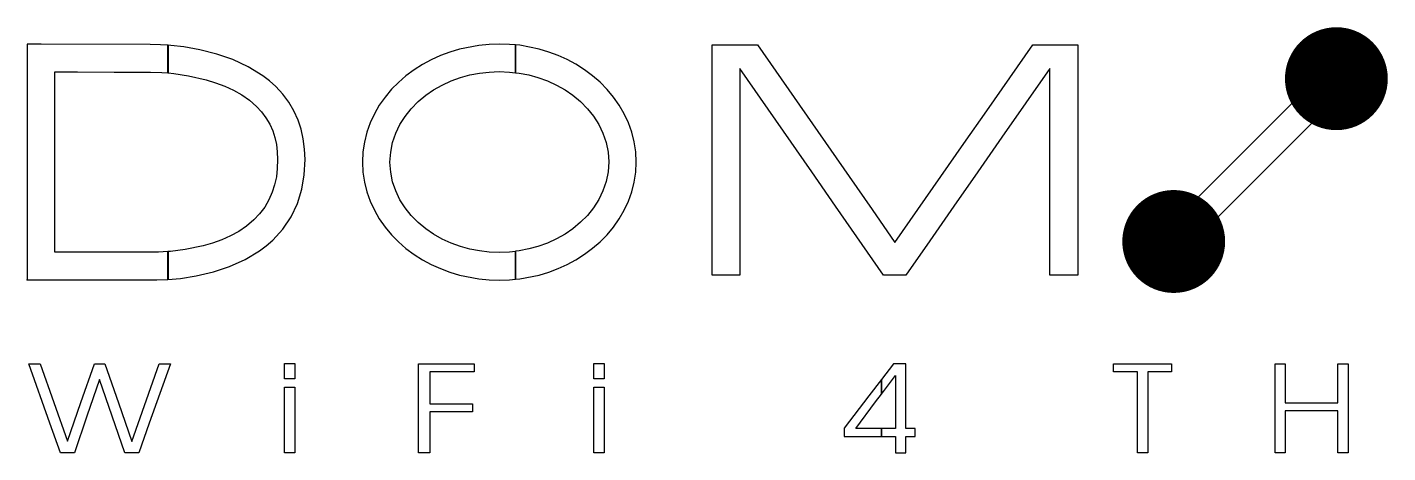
# Model space of a CAD drawing. Extents: x 0 to 129, y -3 to 21.
# Drawn here: x 113.03 to 121.12, y 0.24 to 2.77 of the extents above; entities that cross this region are included whole.
import ezdxf

# ---------------------------------------------------------------- set-up
doc = ezdxf.new("R2010")
doc.units = 0
doc.layers.add('21', color=253, linetype='CONTINUOUS')
doc.layers.add('23', color=7, linetype='CONTINUOUS')

msp = doc.modelspace()

# ---------------------------------------------------------------- linework, layer by layer
at = {"layer": '21'}
for p, q in [((113.1128, 2.6719), (113.0302, 2.6719)), ((113.0302, 2.6719), (113.0302, 1.2701)), ((113.7605, 2.6697), (113.1128, 2.6719)), ((115.8382, 2.6724), (115.7777, 2.6702)), ((115.8994, 2.6702), (115.8382, 2.6724)), ((113.8224, 2.6681), (113.7605, 2.6697)), ((113.8669, 2.6651), (113.8224, 2.6681)), ((113.8669, 2.5007), (113.8669, 2.6651)), ((113.8852, 2.6643), (113.8677, 2.6651)), ((113.8677, 2.6651), (113.8677, 2.5007)), ((113.9621, 2.6557), (113.8852, 2.6643)), ((114.0566, 2.6389), (113.9621, 2.6557)), ((114.159, 2.6128), (114.0566, 2.6389)), ((114.2535, 2.5802), (114.159, 2.6128)), ((115.4879, 2.6041), (115.4341, 2.5795)), ((115.5443, 2.6247), (115.4879, 2.6041)), ((115.6022, 2.6422), (115.5443, 2.6247)), ((115.7173, 2.6646), (115.6022, 2.6422)), ((115.7777, 2.6702), (115.7173, 2.6646)), ((115.9345, 2.6671), (115.8994, 2.6702)), ((115.9599, 2.6651), (115.9345, 2.6674)), ((115.9345, 2.6674), (115.9345, 2.5023)), ((115.9345, 2.502), (115.9345, 2.6671)), ((116.0749, 2.6427), (115.9599, 2.6651)), ((116.1328, 2.6252), (116.0749, 2.6427)), ((116.1892, 2.6046), (116.1328, 2.6252)), ((116.2431, 2.58), (116.1892, 2.6046)), ((117.1044, 1.2986), (117.1044, 2.6671)), ((117.1044, 2.6671), (117.3751, 2.6671)), ((117.3751, 2.6671), (117.9197, 1.8848)), ((118.8765, 2.4715), (119.0134, 2.6671)), ((119.0134, 2.6671), (119.2801, 2.6671)), ((119.2801, 2.6671), (119.2801, 1.2986)), ((114.3454, 2.5373), (114.2535, 2.5802)), ((114.4313, 2.4842), (114.3454, 2.5373)), ((115.3317, 2.5193), (115.2832, 2.4835)), ((115.3825, 2.5518), (115.3317, 2.5193)), ((115.4341, 2.5795), (115.3825, 2.5518)), ((116.2946, 2.5523), (116.2431, 2.58)), ((116.3454, 2.5198), (116.2946, 2.5523)), ((116.3939, 2.484), (116.3454, 2.5198)), ((117.6972, 1.913), (117.2705, 2.5279)), ((117.2705, 2.5279), (117.2705, 1.2986)), ((119.1138, 2.5279), (118.8283, 2.118)), ((119.1138, 1.2986), (119.1138, 2.5279)), ((120.4371, 2.2028), (120.7597, 2.5254)), ((120.7597, 2.5254), (120.8773, 2.4078)), ((113.1948, 1.4345), (113.1948, 2.5076)), ((113.1948, 2.5076), (113.3297, 2.5068)), ((113.3297, 2.5068), (113.5471, 2.5061)), ((113.5471, 2.5061), (113.7638, 2.5053)), ((113.7638, 2.5053), (113.8303, 2.5038)), ((113.8303, 2.5038), (113.8669, 2.5007)), ((113.8677, 2.5007), (113.9017, 2.4977)), ((113.9017, 2.4977), (113.9891, 2.4842)), ((113.9891, 2.4842), (114.0955, 2.4604)), ((114.0955, 2.4604), (114.1504, 2.4428)), ((114.1504, 2.4428), (114.2052, 2.4223)), ((114.4709, 2.4533), (114.4313, 2.4842)), ((114.509, 2.4192), (114.4709, 2.4533)), ((115.2388, 2.4446), (115.1976, 2.4035)), ((115.2832, 2.4835), (115.2388, 2.4446)), ((115.4478, 2.4007), (115.4986, 2.4284)), ((115.4986, 2.4284), (115.5517, 2.453)), ((115.5517, 2.453), (115.6081, 2.4736)), ((115.6081, 2.4736), (115.6629, 2.4886)), ((115.6629, 2.4886), (115.7201, 2.499)), ((115.7201, 2.499), (115.7788, 2.5061)), ((115.7788, 2.5061), (115.8382, 2.5084)), ((115.8382, 2.5084), (115.8986, 2.5061)), ((115.8986, 2.5061), (115.9345, 2.502)), ((115.9345, 2.5023), (115.9576, 2.4992)), ((115.9576, 2.4992), (116.014, 2.4888)), ((116.014, 2.4888), (116.0688, 2.4738)), ((116.0688, 2.4738), (116.126, 2.4533)), ((116.126, 2.4533), (116.1791, 2.4286)), ((116.1791, 2.4286), (116.2299, 2.4009)), ((116.4384, 2.4451), (116.3939, 2.484)), ((116.4795, 2.403), (116.4384, 2.4451)), ((118.7396, 2.276), (118.8765, 2.4715)), ((114.2052, 2.4223), (114.2568, 2.3984)), ((114.2568, 2.3984), (114.3061, 2.3707)), ((114.3061, 2.3707), (114.352, 2.339)), ((114.5502, 2.3748), (114.509, 2.4192)), ((114.586, 2.3262), (114.5502, 2.3748)), ((115.1587, 2.3567), (115.1247, 2.3082)), ((115.1976, 2.4035), (115.1587, 2.3567)), ((115.3551, 2.3301), (115.4011, 2.3682)), ((115.4011, 2.3682), (115.4478, 2.4007)), ((116.2299, 2.4009), (116.2766, 2.3684)), ((116.2766, 2.3684), (116.3226, 2.3303)), ((116.5184, 2.357), (116.4795, 2.403)), ((116.5524, 2.3085), (116.5184, 2.357)), ((120.8773, 2.4078), (120.716, 2.2465)), ((114.352, 2.339), (114.3942, 2.3016)), ((114.3942, 2.3016), (114.4244, 2.2691)), ((114.4244, 2.2691), (114.4506, 2.234)), ((114.6162, 2.2755), (114.586, 2.3262)), ((114.6416, 2.2206), (114.6162, 2.2755)), ((115.1247, 2.3082), (115.0952, 2.2567)), ((115.2781, 2.2427), (115.3139, 2.2879)), ((115.3139, 2.2879), (115.3551, 2.3301)), ((116.3226, 2.3303), (116.3637, 2.2881)), ((116.3637, 2.2881), (116.3995, 2.2429)), ((116.5819, 2.2569), (116.5524, 2.3085)), ((118.6027, 2.0804), (118.7396, 2.276)), ((114.4506, 2.234), (114.4729, 2.1967)), ((114.4729, 2.1967), (114.4905, 2.1571)), ((114.6599, 2.1657), (114.6416, 2.2206)), ((115.0698, 2.2036), (115.05, 2.1479)), ((115.0952, 2.2567), (115.0698, 2.2036)), ((115.2225, 2.1418), (115.2471, 2.1942)), ((115.2471, 2.1942), (115.2781, 2.2427)), ((116.3995, 2.2429), (116.4298, 2.1944)), ((116.4298, 2.1944), (116.4552, 2.1421)), ((116.6073, 2.2038), (116.5819, 2.2569)), ((116.6271, 2.1482), (116.6073, 2.2038)), ((120.2758, 2.0415), (120.4371, 2.2028)), ((120.716, 2.2465), (120.5547, 2.0852)), ((114.4905, 2.1571), (114.5032, 2.1175)), ((114.5032, 2.1175), (114.5128, 2.0763)), ((114.6726, 2.1086), (114.6599, 2.1657)), ((114.6805, 2.0481), (114.6726, 2.1086)), ((115.05, 2.1479), (115.0358, 2.09)), ((115.2034, 2.087), (115.2225, 2.1418)), ((116.4552, 2.1421), (116.4734, 2.0872)), ((116.6413, 2.0903), (116.6271, 2.1482)), ((118.8283, 2.118), (118.6855, 1.913)), ((114.5128, 2.0763), (114.5176, 2.0319)), ((114.5176, 2.0319), (114.5199, 1.9859)), ((114.6835, 1.9854), (114.6805, 2.0481)), ((115.0272, 2.0314), (115.0241, 1.9709)), ((115.0358, 2.09), (115.0272, 2.0314)), ((115.1882, 1.9707), (115.1923, 2.0298)), ((115.1923, 2.0298), (115.2034, 2.087)), ((116.4734, 2.0872), (116.4854, 2.0301)), ((116.4854, 2.0301), (116.4894, 1.9714)), ((116.65, 2.0316), (116.6413, 2.0903)), ((116.653, 1.9712), (116.65, 2.0316)), ((118.3289, 1.6892), (118.6027, 2.0804)), ((120.5547, 2.0852), (120.0708, 1.6013)), ((120.1145, 1.8802), (120.2758, 2.0415)), ((114.5199, 1.9859), (114.5176, 1.9328)), ((114.6779, 1.895), (114.6835, 1.9854)), ((115.0241, 1.9709), (115.0272, 1.9104)), ((115.1923, 1.9112), (115.1882, 1.9707)), ((116.4894, 1.9714), (116.4854, 1.912)), ((116.65, 1.9107), (116.653, 1.9712)), ((114.5121, 1.8828), (114.5016, 1.836)), ((114.5176, 1.9328), (114.5121, 1.8828)), ((114.6637, 1.8101), (114.6779, 1.895)), ((115.0272, 1.9104), (115.0358, 1.851)), ((115.2034, 1.8541), (115.1923, 1.9112)), ((116.4854, 1.912), (116.4734, 1.8548)), ((116.6413, 1.8513), (116.65, 1.9107)), ((117.8395, 1.708), (117.6972, 1.913)), ((117.9197, 1.8848), (118.0559, 1.6892)), ((118.6855, 1.913), (118.5428, 1.708)), ((119.9532, 1.7189), (120.1145, 1.8802)), ((114.4874, 1.7916), (114.4676, 1.7456)), ((114.5016, 1.836), (114.4874, 1.7916)), ((114.6375, 1.7243), (114.6637, 1.8101)), ((115.0358, 1.851), (115.05, 1.7939)), ((115.05, 1.7939), (115.0698, 1.7382)), ((115.2225, 1.7992), (115.2034, 1.8541)), ((115.2471, 1.7469), (115.2225, 1.7992)), ((116.4552, 1.8), (116.4298, 1.7476)), ((116.4734, 1.8548), (116.4552, 1.8)), ((116.6073, 1.7385), (116.6271, 1.7941)), ((116.6271, 1.7941), (116.6413, 1.8513)), ((114.443, 1.7034), (114.4127, 1.6638)), ((114.4676, 1.7456), (114.443, 1.7034)), ((114.5994, 1.6458), (114.6375, 1.7243)), ((115.0698, 1.7382), (115.0952, 1.6844)), ((115.2781, 1.6984), (115.2471, 1.7469)), ((116.4298, 1.7476), (116.3995, 1.6991)), ((116.5819, 1.6846), (116.6073, 1.7385)), ((118.1239, 1.2981), (117.8395, 1.708)), ((118.5428, 1.708), (118.4, 1.503)), ((119.792, 1.5576), (119.9532, 1.7189)), ((114.3787, 1.6272), (114.335, 1.5907)), ((114.4127, 1.6638), (114.3787, 1.6272)), ((114.5509, 1.5726), (114.5994, 1.6458)), ((115.0952, 1.6844), (115.1247, 1.6336)), ((115.1247, 1.6336), (115.1587, 1.5843)), ((115.3139, 1.6532), (115.2781, 1.6984)), ((115.3551, 1.612), (115.3139, 1.6532)), ((116.3637, 1.6539), (116.3226, 1.6128)), ((116.3995, 1.6991), (116.3637, 1.6539)), ((116.5184, 1.5846), (116.5524, 1.6338)), ((116.5524, 1.6338), (116.5819, 1.6846)), ((118.0559, 1.6892), (118.192, 1.4936)), ((118.192, 1.4936), (118.3289, 1.6892)), ((114.2883, 1.5589), (114.239, 1.532)), ((114.335, 1.5907), (114.2883, 1.5589)), ((114.4905, 1.5068), (114.5509, 1.5726)), ((115.1587, 1.5843), (115.1976, 1.5383)), ((115.1976, 1.5383), (115.2388, 1.4962)), ((115.4011, 1.5731), (115.3551, 1.612)), ((115.4478, 1.5414), (115.4011, 1.5731)), ((115.4986, 1.5129), (115.4478, 1.5414)), ((116.2299, 1.5422), (116.1791, 1.5137)), ((116.2766, 1.5739), (116.2299, 1.5422)), ((116.3226, 1.6128), (116.2766, 1.5739)), ((116.4384, 1.4964), (116.4795, 1.5386)), ((116.4795, 1.5386), (116.5184, 1.5846)), ((119.9096, 1.44), (119.792, 1.5576)), ((120.0708, 1.6013), (119.9096, 1.44)), ((114.077, 1.4723), (113.9698, 1.451)), ((114.1326, 1.4891), (114.077, 1.4723)), ((114.1882, 1.5089), (114.1326, 1.4891)), ((114.239, 1.532), (114.1882, 1.5089)), ((114.4112, 1.4433), (114.4516, 1.4736)), ((114.4516, 1.4736), (114.4905, 1.5068)), ((115.2388, 1.4962), (115.2832, 1.4581)), ((115.2832, 1.4581), (115.3317, 1.4223)), ((115.5517, 1.4883), (115.4986, 1.5129)), ((115.6081, 1.4685), (115.5517, 1.4883)), ((115.6629, 1.4535), (115.6081, 1.4685)), ((116.0688, 1.4693), (116.014, 1.4543)), ((116.126, 1.4891), (116.0688, 1.4693)), ((116.1791, 1.5137), (116.126, 1.4891)), ((116.3454, 1.4225), (116.3939, 1.4583)), ((116.3939, 1.4583), (116.4384, 1.4964)), ((118.4, 1.503), (118.2573, 1.2981)), ((113.8103, 1.4345), (113.1948, 1.4345)), ((113.8674, 1.4385), (113.8103, 1.4345)), ((113.8674, 1.2727), (113.8674, 1.4385)), ((113.8824, 1.4398), (113.8682, 1.439)), ((113.8682, 1.439), (113.8682, 1.2732)), ((113.9698, 1.451), (113.8824, 1.4398)), ((114.2327, 1.3496), (114.3264, 1.3918)), ((114.3264, 1.3918), (114.4112, 1.4433)), ((115.3317, 1.4223), (115.3825, 1.3898)), ((115.3825, 1.3898), (115.4341, 1.3621)), ((115.7201, 1.4423), (115.6629, 1.4535)), ((115.7788, 1.436), (115.7201, 1.4423)), ((115.8382, 1.4337), (115.7788, 1.436)), ((115.8986, 1.436), (115.8382, 1.4337)), ((115.9345, 1.44), (115.8986, 1.436)), ((115.9576, 1.4431), (115.9345, 1.4408)), ((115.9345, 1.4408), (115.9345, 1.2749)), ((115.9345, 1.2747), (115.9345, 1.44)), ((116.014, 1.4543), (115.9576, 1.4431)), ((116.2431, 1.3623), (116.2946, 1.39)), ((116.2946, 1.39), (116.3454, 1.4225)), ((114.0358, 1.2948), (114.1389, 1.3186)), ((114.1389, 1.3186), (114.2327, 1.3496)), ((115.4341, 1.3621), (115.4879, 1.3374)), ((115.4879, 1.3374), (115.5443, 1.3169)), ((115.5443, 1.3169), (115.6022, 1.2993)), ((115.6022, 1.2993), (115.7173, 1.277)), ((115.9599, 1.2772), (116.0749, 1.2996)), ((116.0749, 1.2996), (116.1328, 1.3171)), ((116.1328, 1.3171), (116.1892, 1.3377)), ((116.1892, 1.3377), (116.2431, 1.3623)), ((117.2705, 1.2986), (117.1044, 1.2986)), ((118.2573, 1.2981), (118.1239, 1.2981)), ((119.2801, 1.2986), (119.1138, 1.2986)), ((113.0302, 1.2701), (113.8004, 1.2701)), ((113.8004, 1.2701), (113.8631, 1.2724)), ((113.8631, 1.2724), (113.8672, 1.2724)), ((113.8672, 1.2724), (113.8674, 1.2727)), ((113.8674, 1.2727), (113.9413, 1.2798)), ((113.8682, 1.2732), (113.8674, 1.2727)), ((113.9413, 1.2798), (114.0358, 1.2948)), ((115.7173, 1.277), (115.7777, 1.2706)), ((115.7777, 1.2706), (115.8382, 1.2691)), ((115.8382, 1.2691), (115.8994, 1.2706)), ((115.8994, 1.2706), (115.9345, 1.2747)), ((115.9345, 1.2749), (115.9599, 1.2772)), ((113.0399, 0.772), (113.1077, 0.772)), ((113.0401, 0.772), (113.0399, 0.772)), ((113.1651, 0.4195), (113.0401, 0.772)), ((113.1077, 0.772), (113.2687, 0.3113)), ((113.3492, 0.5416), (113.4298, 0.772)), ((113.4298, 0.772), (113.4915, 0.772)), ((113.4915, 0.772), (113.5723, 0.5406)), ((113.653, 0.3092), (113.8146, 0.772)), ((113.8146, 0.772), (113.8816, 0.772)), ((113.8816, 0.772), (113.8189, 0.5957)), ((114.5603, 0.7728), (114.6225, 0.7728)), ((114.5603, 0.6829), (114.5603, 0.7728)), ((114.6225, 0.7728), (114.6225, 0.6829)), ((115.3586, 0.2429), (115.3586, 0.772)), ((115.3586, 0.772), (115.6893, 0.772)), ((115.6893, 0.772), (115.6893, 0.7243)), ((116.4003, 0.7728), (116.4625, 0.7728)), ((116.4003, 0.6829), (116.4003, 0.7728)), ((116.4625, 0.7728), (116.4625, 0.6829)), ((118.1839, 0.7718), (118.1125, 0.6788)), ((118.257, 0.7718), (118.1839, 0.7718)), ((118.257, 0.387), (118.257, 0.7718)), ((119.4933, 0.772), (119.8379, 0.772)), ((119.4933, 0.7243), (119.4933, 0.772)), ((119.8379, 0.772), (119.8379, 0.7243)), ((120.4534, 0.772), (120.5146, 0.772)), ((120.4534, 0.2432), (120.4534, 0.772)), ((120.5146, 0.772), (120.5146, 0.5389)), ((120.827, 0.5389), (120.827, 0.772)), ((120.827, 0.772), (120.8882, 0.772)), ((120.8882, 0.772), (120.8882, 0.2432)), ((113.46, 0.6791), (113.3856, 0.4611)), ((113.5349, 0.4611), (113.46, 0.6791)), ((114.6225, 0.6829), (114.5603, 0.6829)), ((115.6893, 0.7243), (115.4247, 0.7243)), ((115.4247, 0.7243), (115.4247, 0.5333)), ((116.4625, 0.6829), (116.4003, 0.6829)), ((118.1125, 0.6791), (118.0371, 0.5805)), ((118.1125, 0.5914), (118.1958, 0.7027)), ((118.1125, 0.5917), (118.1125, 0.6791)), ((118.1125, 0.6788), (118.1125, 0.5914)), ((118.1958, 0.7027), (118.1958, 0.3867)), ((119.635, 0.7243), (119.4933, 0.7243)), ((119.635, 0.2432), (119.635, 0.7243)), ((119.8379, 0.7243), (119.6962, 0.7243)), ((119.6962, 0.7243), (119.6962, 0.2432)), ((113.8189, 0.5957), (113.7562, 0.4195)), ((114.5603, 0.6328), (114.6225, 0.6328)), ((114.5603, 0.2432), (114.5603, 0.6328)), ((114.6225, 0.6328), (114.6225, 0.2432)), ((116.4003, 0.6328), (116.4625, 0.6328)), ((116.4003, 0.2432), (116.4003, 0.6328)), ((116.4625, 0.6328), (116.4625, 0.2432)), ((118.0371, 0.5805), (117.8895, 0.3885)), ((118.0775, 0.5449), (118.1125, 0.5917)), ((113.2687, 0.3113), (113.3492, 0.5416)), ((113.5723, 0.5406), (113.653, 0.3092)), ((115.4247, 0.5333), (115.6787, 0.5333)), ((115.6787, 0.5333), (115.6787, 0.4855)), ((117.9601, 0.387), (118.0775, 0.5449)), ((120.5146, 0.5389), (120.827, 0.5389)), ((120.827, 0.4914), (120.5146, 0.4914)), ((120.5146, 0.4914), (120.5146, 0.2432)), ((120.827, 0.2432), (120.827, 0.4914)), ((113.2276, 0.2432), (113.1651, 0.4195)), ((113.3856, 0.4611), (113.3111, 0.2432)), ((113.6099, 0.2432), (113.5349, 0.4611)), ((113.7562, 0.4195), (113.6934, 0.2432)), ((115.6787, 0.4855), (115.4247, 0.4855)), ((115.4247, 0.4855), (115.4247, 0.2429)), ((117.8895, 0.3885), (117.8895, 0.3392)), ((117.8895, 0.3392), (118.1125, 0.3392)), ((118.1125, 0.387), (117.9601, 0.387)), ((118.1125, 0.3392), (118.1125, 0.387)), ((118.1958, 0.3867), (118.1125, 0.3867)), ((118.1125, 0.3867), (118.1125, 0.339)), ((118.1125, 0.3392), (118.1958, 0.3392)), ((118.1125, 0.339), (118.1125, 0.3392)), ((118.1958, 0.3392), (118.1958, 0.2432)), ((118.3119, 0.387), (118.257, 0.387)), ((118.257, 0.2432), (118.257, 0.3392)), ((118.257, 0.3392), (118.3119, 0.3392)), ((118.3119, 0.3392), (118.3119, 0.387)), ((113.3111, 0.2432), (113.2276, 0.2432)), ((113.6934, 0.2432), (113.6099, 0.2432)), ((114.6225, 0.2432), (114.5603, 0.2432)), ((115.4247, 0.2429), (115.3586, 0.2429)), ((116.4625, 0.2432), (116.4003, 0.2432)), ((118.1958, 0.2432), (118.257, 0.2432)), ((119.6962, 0.2432), (119.635, 0.2432)), ((120.5146, 0.2432), (120.4534, 0.2432)), ((120.8882, 0.2432), (120.827, 0.2432))]:
    msp.add_line(p, q, dxfattribs=at)
at = {"layer": '21', "const_width": 0.3059}
for points in [[(120.8185, 2.3136, 1), (120.8185, 2.6195, 1), (120.8185, 2.3136)], [(119.8508, 1.3459, 1), (119.8508, 1.6518, 1), (119.8508, 1.3459)]]:
    msp.add_lwpolyline(points, format="xyb", dxfattribs=at)
at = {"layer": '23'}
msp.add_point((113.03, 1.27), dxfattribs=at)

doc.saveas('drawing.dxf')
